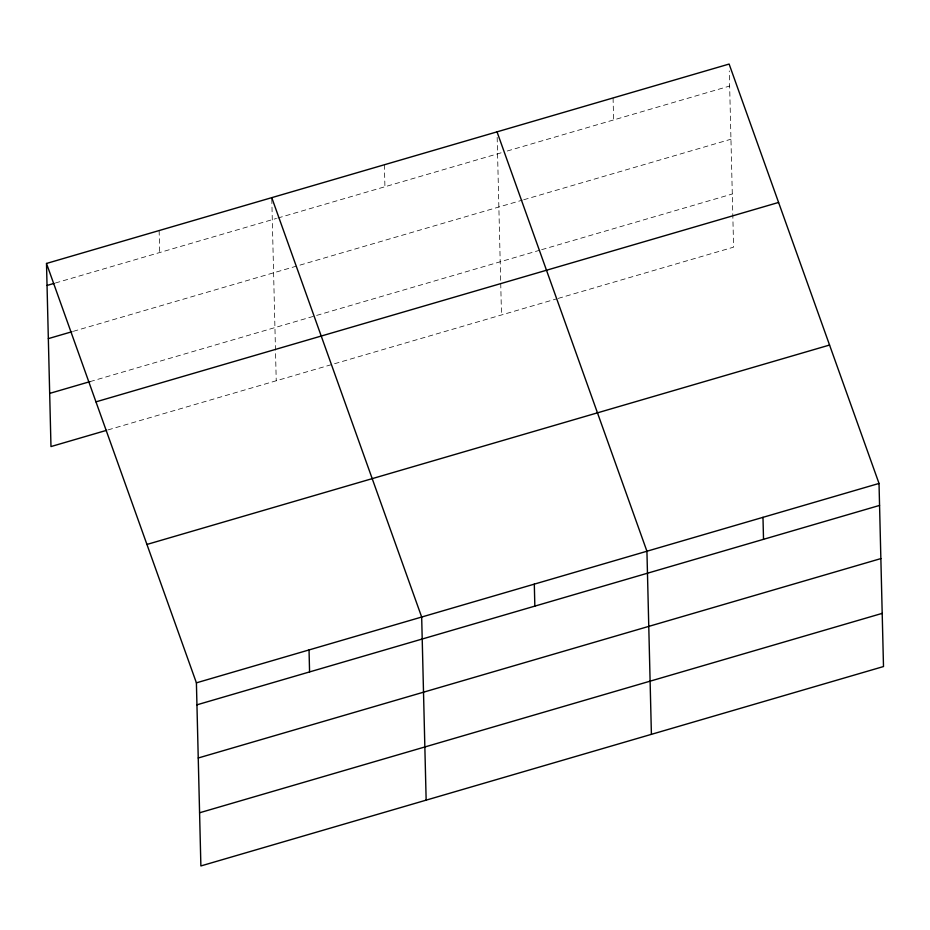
<?xml version="1.0" encoding="UTF-8"?>
<svg xmlns="http://www.w3.org/2000/svg" width="930" height="930" viewBox="0 0 930 930"><rect width="100%" height="100%" fill="white"/><g stroke="black" fill="none" stroke-linecap="round" stroke-linejoin="round"><path stroke-width="0.7" stroke-dasharray="4.65 3.49" d="M55.382 283.011L276.477 218.434M277.861 218.027L501.712 152.636M507.234 151.02L729.655 86.048M73.365 331.312L522.346 200.148M523.73 199.752L730.957 139.221M90.001 381.625L315.258 315.816M316.653 315.41L540.26 250.089M541.644 249.682L732.294 193.998M107.985 429.916L556.756 298.821M558.139 298.414L733.596 247.159L729.283 70.924M613.068 97.952L613.614 119.947M497.166 137.349L500.689 281.906M500.724 283.348L501.502 314.956M384.392 164.75L384.927 186.744M271.793 199.032L276.233 380.765M159.135 230.559L159.669 252.553"/><path stroke-width="1.4" d="M46.5 263.457L729.12 64.054L879.024 483.437L883.5 666.543L200.88 865.946L196.404 682.841L46.5 263.457L50.976 446.563L106.601 430.323M47.035 285.452L53.986 283.418M48.337 338.625L71.97 331.719M49.674 393.402L90.001 381.625M95.964 401.853L778.584 202.449M146.94 544.445L829.56 345.042M196.404 682.841L879.024 483.437M196.951 704.824L879.559 505.42M198.241 757.996L880.861 558.593M199.59 812.774L882.198 613.37M497.027 131.851L646.931 551.234L651.407 734.34M271.758 197.66L421.674 617.032L426.149 800.137M762.984 517.336L763.518 539.319M534.308 584.133L534.843 606.128M309.039 649.931L309.574 671.925"/></g></svg>
